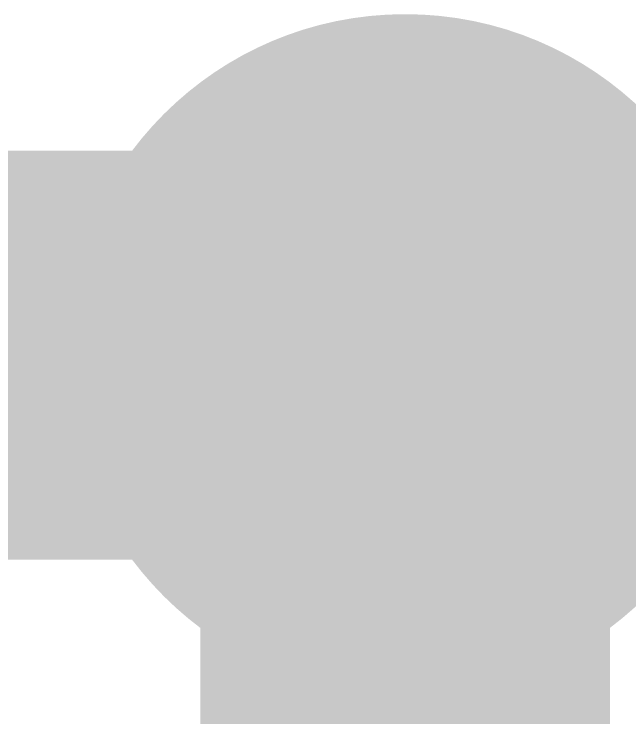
# Model space of a CAD drawing. Header units: inches. Extents: x 0.95 to 1.97, y 0.96 to 3.54.
# Drawn here: x 1.33567 to 1.35824, y 2.7867 to 2.8125 of the extents above; entities that cross this region are included whole.
import ezdxf

# ---------------------------------------------------------------- set-up
doc = ezdxf.new("R2010")
doc.units = ezdxf.units.IN
doc.header["$MEASUREMENT"] = 0
for name, color, linetype in [('Sig 1', 1, 'Continuous'), ('Sig 3', 5, 'Continuous'), ('Via Holes', 16, 'Continuous')]:
    doc.layers.add(name, color=color, linetype=linetype)

msp = doc.modelspace()

# ---------------------------------------------------------------- hatches: boundary and pattern name
at = {"layer": 'Sig 1'}
h = msp.add_hatch(color=1, dxfattribs=at)
edge = h.paths.add_edge_path()
edge.add_arc((1.35, 2.8), 0.0125, 0, 360)
at = {"layer": 'Sig 3'}
h = msp.add_hatch(color=5, dxfattribs=at)
edge = h.paths.add_edge_path()
edge.add_arc((1.35, 2.8), 0.0125, 0, 360)
at = {"layer": 'Via Holes'}
h = msp.add_hatch(color=7, dxfattribs=at)
edge = h.paths.add_edge_path()
edge.add_arc((1.35, 2.8), 0.006, 0, 360)

# ---------------------------------------------------------------- linework, layer by layer
at = {"layer": 'Sig 1'}
for points in [[(1.290877, 2.8, 0.015, 0.015, 0), (1.35, 2.8, 0.015, 0.015, 0)], [(1.35, 2.735, 0.015, 0.015, 0), (1.35, 2.8, 0.015, 0.015, 0)]]:
    msp.add_lwpolyline(points, format="xyseb", dxfattribs=at)
msp.add_lwpolyline([(1.34625, 2.8, 0.0075, 0.0075, 1), (1.35375, 2.8, 0.0075, 0.0075, 1)], format="xyseb", close=True, dxfattribs=at)
msp.add_lwpolyline([(1.34625, 2.8, 0.0075, 0.0075, 1), (1.35375, 2.8, 0.0075, 0.0075, 1)], format="xyseb", close=True, dxfattribs=at)

doc.saveas('drawing.dxf')
